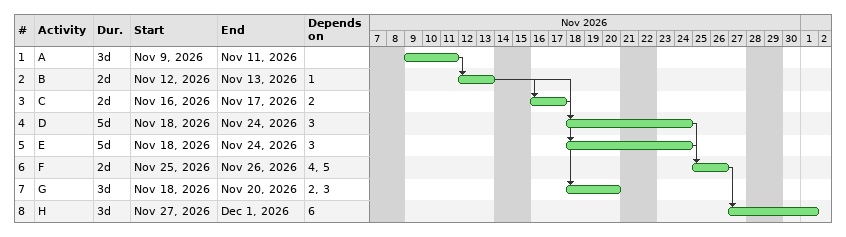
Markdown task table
| ID | Task | Duration | Start | Finish | Predecessors |
|---|---|---|---|---|---|
| 1 | A | 3d | 2026-11-09 | 2026-11-11 |  |
| 2 | B | 2d | 2026-11-12 | 2026-11-13 | 1 |
| 3 | C | 2d | 2026-11-16 | 2026-11-17 | 2 |
| 4 | D | 5d | 2026-11-18 | 2026-11-24 | 3 |
| 5 | E | 5d | 2026-11-18 | 2026-11-24 | 3 |
| 6 | F | 2d | 2026-11-25 | 2026-11-26 | 4, 5 |
| 7 | G | 3d | 2026-11-18 | 2026-11-20 | 2, 3 |
| 8 | H | 3d | 2026-11-27 | 2026-12-01 | 6 |
